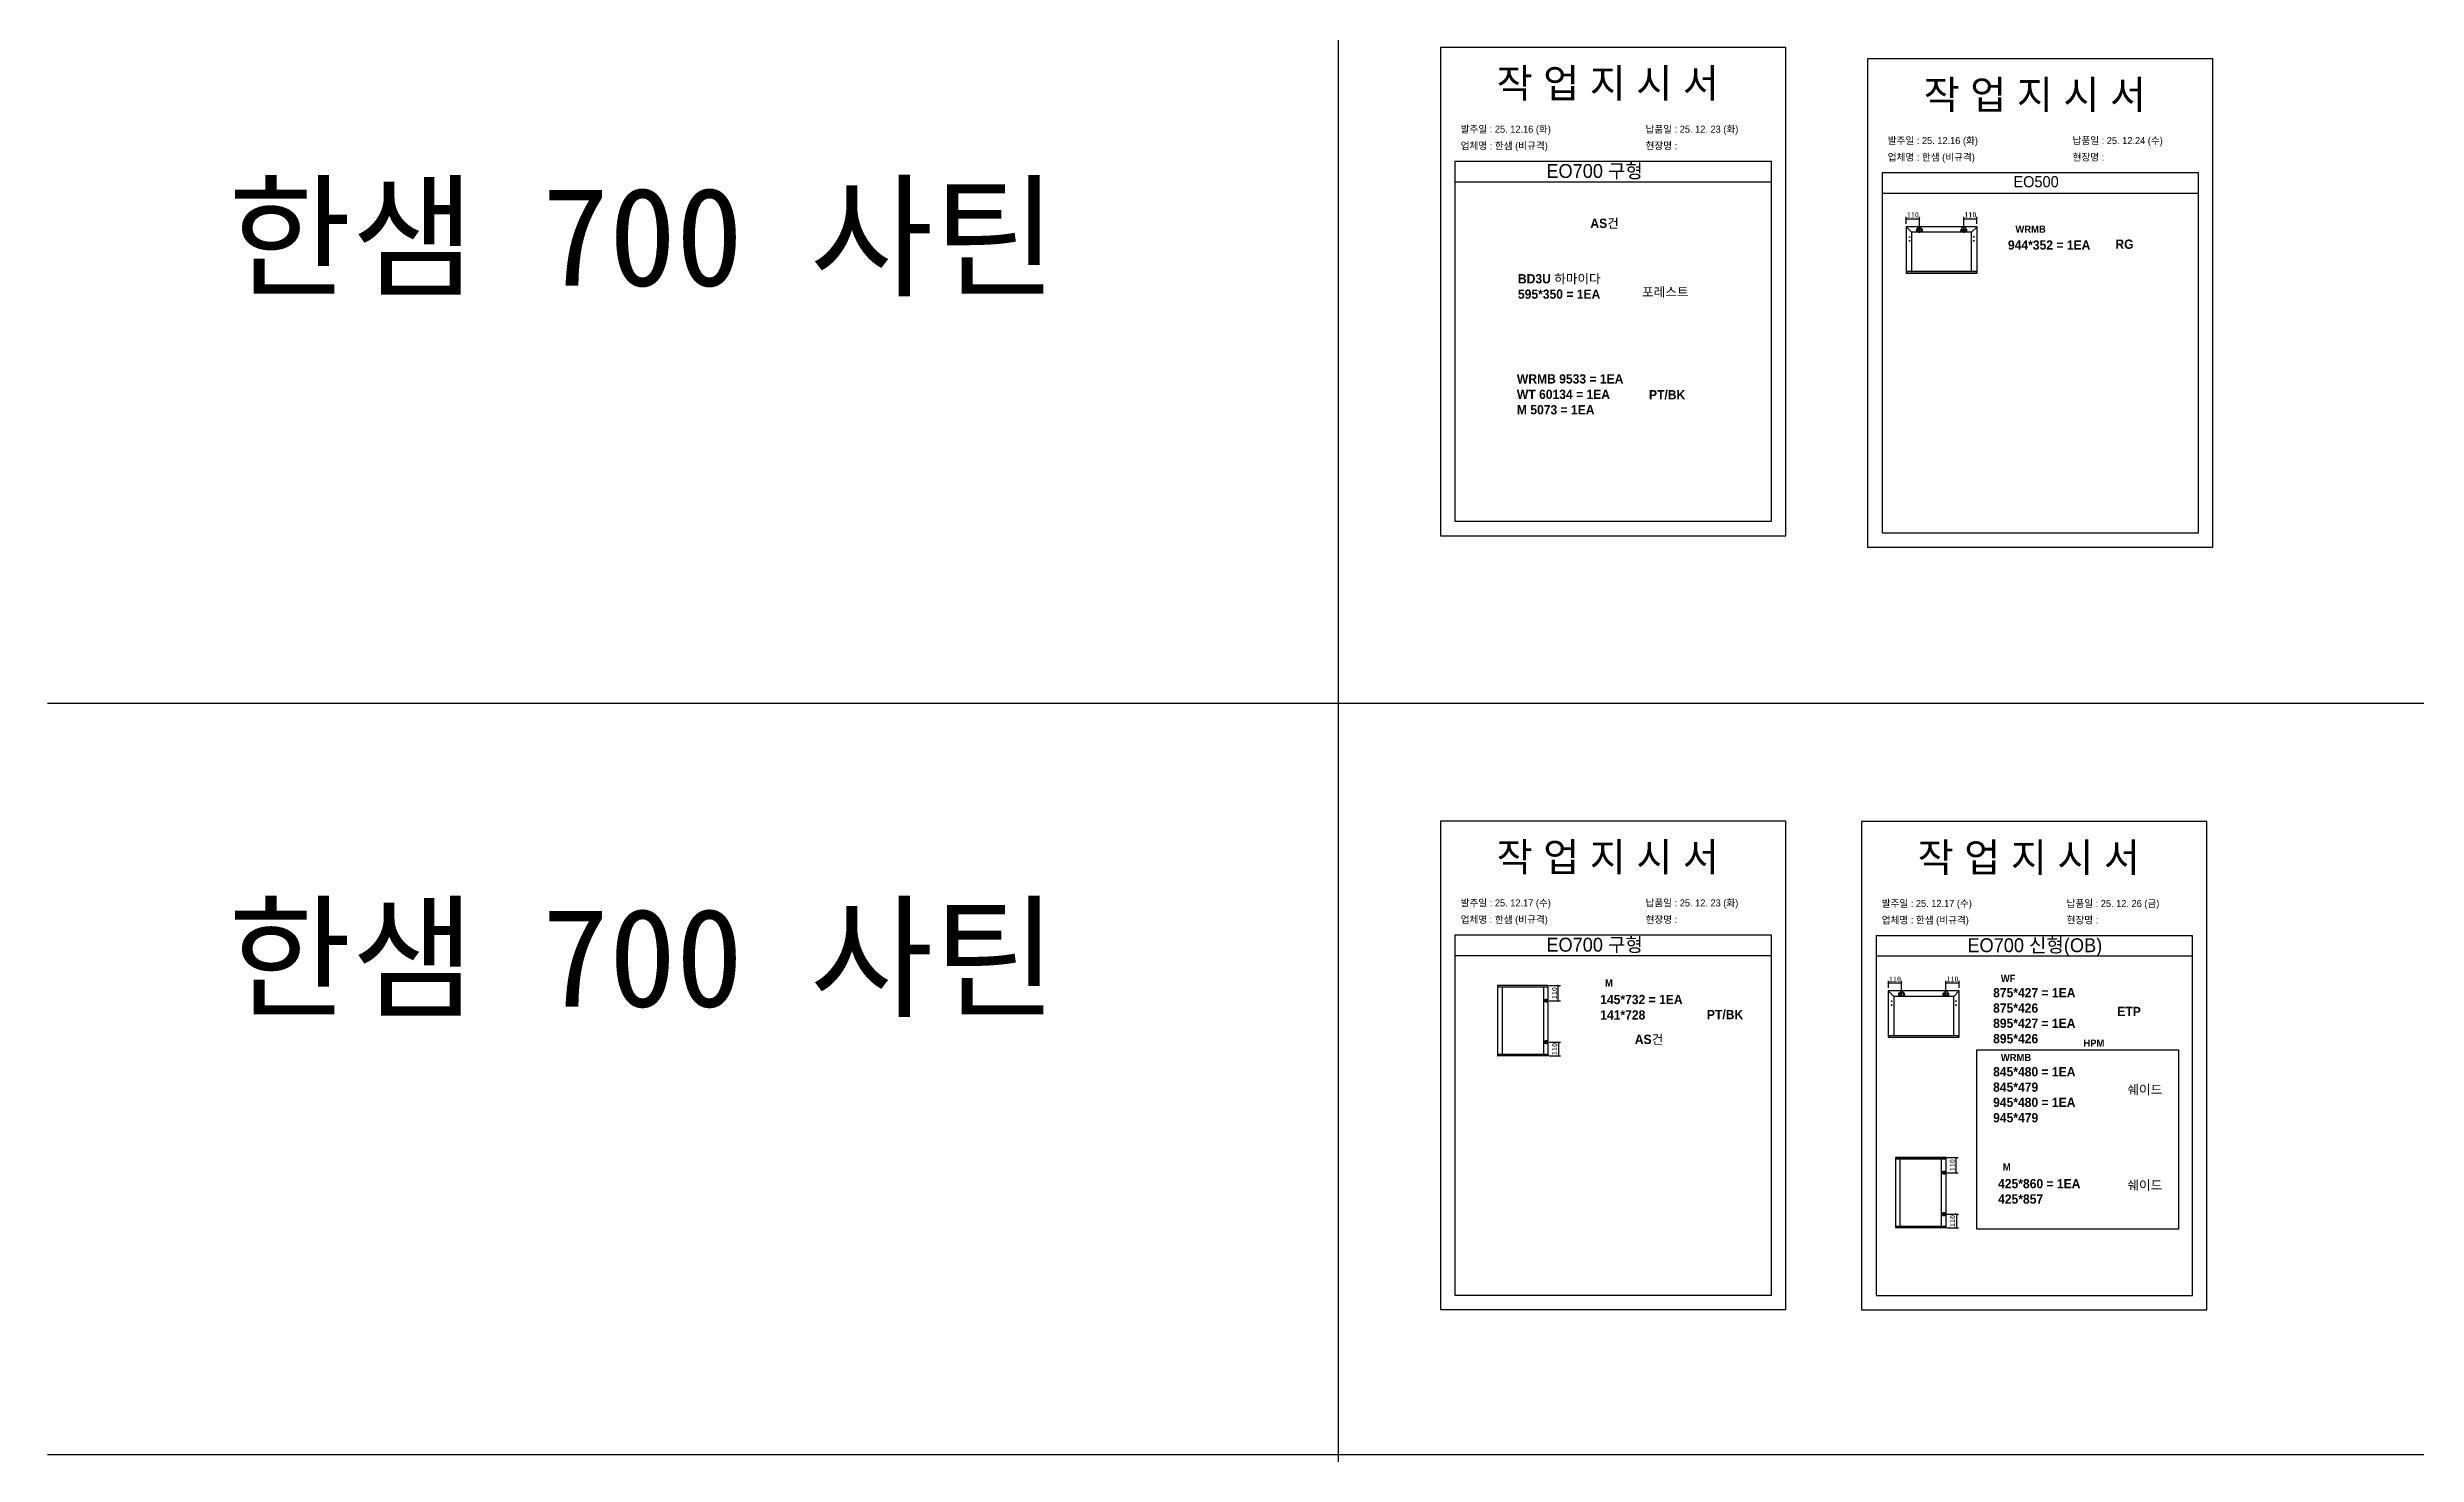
# Model space of a CAD drawing. Header units: millimetres. Extents: x -44117 to 256353, y -2095463 to 65325.
# Drawn here: x 104016 to 115549, y -568392 to -561544 of the extents above; entities that cross this region are included whole.
import ezdxf

# ---------------------------------------------------------------- set-up
doc = ezdxf.new("R2010")
doc.units = ezdxf.units.MM
doc.header["$LTSCALE"] = 10
doc.layers.add('Layer1', color=7, linetype='Continuous', lineweight=70)
doc.styles.add('MtX_Gulim', font='')
doc.styles.get('MtX_Gulim').set_extended_font_data('Gulim', bold=True)
doc.dimstyles.new('ISO-25', dxfattribs={"dimtxt": 2.5, "dimasz": 2.5, "dimexe": 1, "dimexo": 1, "dimtad": 1, "dimtxsty": 'Standard', "dimblk": 'ARCHTICK', "dimcen": 2.5, "dimadec": 0, "dimazin": 0, "dimtfac": 1, "dimtmove": 0, "dimatfit": 3, "dimfxl": 0, "dimarcsym": 0})

# ---------------------------------------------------------------- blocks, each defined once
blk = doc.blocks.new('_ArchTick')
at = {"color": 0, "linetype": 'ByBlock', "const_width": 0.15}
blk.add_lwpolyline([(-0.5, -0.5), (0.5, 0.5)], dxfattribs=at)
blk = doc.blocks.new('*D4250')
at = {"color": 0, "lineweight": -2}
for p, q in [((113065, -562402), (113065, -562368)), ((113065, -562378), (113129, -562378)), ((113129, -562415), (113129, -562368))]:
    blk.add_line(p, q, dxfattribs=at)
at = {"layer": 'Defpoints', "color": 0}
for p in [(113129, -562378), (113065, -562417), (113129, -562430)]:
    blk.add_point(p, dxfattribs=at)
at = {"color": 0, "lineweight": -2, "xscale": 10, "yscale": 10, "zscale": 10, "rotation": 180}
blk.add_blockref('_ArchTick', (113065, -562378), dxfattribs=at)
at = {"color": 0, "lineweight": -2, "xscale": 10, "yscale": 10, "zscale": 10}
blk.add_blockref('_ArchTick', (113129, -562378), dxfattribs=at)
at = {"color": 0, "insert": (113097, -562359), "char_height": 25, "attachment_point": 5}
blk.add_mtext('110', dxfattribs=at)
blk = doc.blocks.new('*D4251')
at = {"color": 0, "lineweight": -2}
for p, q in [((113345, -562415), (113345, -562368)), ((113345, -562378), (113409, -562378)), ((113409, -562402), (113409, -562368))]:
    blk.add_line(p, q, dxfattribs=at)
at = {"layer": 'Defpoints', "color": 0}
for p in [(113409, -562378), (113345, -562430), (113409, -562417)]:
    blk.add_point(p, dxfattribs=at)
at = {"color": 0, "lineweight": -2, "xscale": 10, "yscale": 10, "zscale": 10, "rotation": 180}
blk.add_blockref('_ArchTick', (113345, -562378), dxfattribs=at)
at = {"color": 0, "lineweight": -2, "xscale": 10, "yscale": 10, "zscale": 10}
blk.add_blockref('_ArchTick', (113409, -562378), dxfattribs=at)
at = {"color": 0, "insert": (113377, -562359), "char_height": 25, "attachment_point": 5}
blk.add_mtext('110', dxfattribs=at)
blk = doc.blocks.new('*D4254')
at = {"color": 0, "lineweight": -2}
for p, q in [((111327, -566109), (111381, -566109)), ((111327, -566183), (111381, -566183)), ((111371, -566183), (111371, -566109))]:
    blk.add_line(p, q, dxfattribs=at)
at = {"layer": 'Defpoints', "color": 0}
for p in [(111312, -566109), (111312, -566183), (111371, -566109)]:
    blk.add_point(p, dxfattribs=at)
at = {"color": 0, "lineweight": -2, "xscale": 10, "yscale": 10, "zscale": 10}
for p, rotation in [((111371, -566109), 90), ((111371, -566183), 270)]:
    blk.add_blockref('_ArchTick', p, dxfattribs=dict(at, rotation=rotation))
at = {"color": 0, "insert": (111352, -566146), "char_height": 25, "attachment_point": 5, "rotation": 90}
blk.add_mtext('110', dxfattribs=at)
blk = doc.blocks.new('*D4255')
at = {"color": 0, "lineweight": -2}
for p, q in [((111327, -566385), (111382, -566385)), ((111372, -566385), (111372, -566451)), ((111327, -566451), (111382, -566451))]:
    blk.add_line(p, q, dxfattribs=at)
at = {"layer": 'Defpoints', "color": 0}
for p in [(111312, -566385), (111312, -566451), (111372, -566451)]:
    blk.add_point(p, dxfattribs=at)
at = {"color": 0, "lineweight": -2, "xscale": 10, "yscale": 10, "zscale": 10}
for p, rotation in [((111372, -566385), 90), ((111372, -566451), 270)]:
    blk.add_blockref('_ArchTick', p, dxfattribs=dict(at, rotation=rotation))
at = {"color": 0, "insert": (111353, -566418), "char_height": 25, "attachment_point": 5, "rotation": 90}
blk.add_mtext('110', dxfattribs=at)
blk = doc.blocks.new('*D4256')
at = {"color": 0, "lineweight": -2}
for p, q in [((112978, -566121), (112978, -566086)), ((112978, -566096), (113042, -566096)), ((113042, -566134), (113042, -566086))]:
    blk.add_line(p, q, dxfattribs=at)
at = {"layer": 'Defpoints', "color": 0}
for p in [(112978, -566136), (113042, -566096), (113042, -566149)]:
    blk.add_point(p, dxfattribs=at)
at = {"color": 0, "lineweight": -2, "xscale": 10, "yscale": 10, "zscale": 10, "rotation": 180}
blk.add_blockref('_ArchTick', (112978, -566096), dxfattribs=at)
at = {"color": 0, "lineweight": -2, "xscale": 10, "yscale": 10, "zscale": 10}
blk.add_blockref('_ArchTick', (113042, -566096), dxfattribs=at)
at = {"color": 0, "insert": (113010, -566078), "char_height": 25, "attachment_point": 5}
blk.add_mtext('110', dxfattribs=at)
blk = doc.blocks.new('*D4257')
at = {"color": 0, "lineweight": -2}
for p, q in [((113258, -566134), (113258, -566086)), ((113258, -566096), (113322, -566096)), ((113322, -566121), (113322, -566086))]:
    blk.add_line(p, q, dxfattribs=at)
at = {"layer": 'Defpoints', "color": 0}
for p in [(113258, -566149), (113322, -566096), (113322, -566136)]:
    blk.add_point(p, dxfattribs=at)
at = {"color": 0, "lineweight": -2, "xscale": 10, "yscale": 10, "zscale": 10, "rotation": 180}
blk.add_blockref('_ArchTick', (113258, -566096), dxfattribs=at)
at = {"color": 0, "lineweight": -2, "xscale": 10, "yscale": 10, "zscale": 10}
blk.add_blockref('_ArchTick', (113322, -566096), dxfattribs=at)
at = {"color": 0, "insert": (113290, -566078), "char_height": 25, "attachment_point": 5}
blk.add_mtext('110', dxfattribs=at)
blk = doc.blocks.new('*D4258')
at = {"color": 0, "lineweight": -2}
for p, q in [((113263, -566946), (113318, -566946)), ((113308, -567020), (113308, -566946)), ((113263, -567020), (113318, -567020))]:
    blk.add_line(p, q, dxfattribs=at)
at = {"layer": 'Defpoints', "color": 0}
for p in [(113248, -566946), (113308, -566946), (113248, -567020)]:
    blk.add_point(p, dxfattribs=at)
at = {"color": 0, "lineweight": -2, "xscale": 10, "yscale": 10, "zscale": 10}
for p, rotation in [((113308, -566946), 90), ((113308, -567020), 270)]:
    blk.add_blockref('_ArchTick', p, dxfattribs=dict(at, rotation=rotation))
at = {"color": 0, "insert": (113289, -566983), "char_height": 25, "attachment_point": 5, "rotation": 90}
blk.add_mtext('110', dxfattribs=at)
blk = doc.blocks.new('*D4259')
at = {"color": 0, "lineweight": -2}
for p, q in [((113263, -567222), (113319, -567222)), ((113309, -567222), (113309, -567289)), ((113263, -567289), (113319, -567289))]:
    blk.add_line(p, q, dxfattribs=at)
at = {"layer": 'Defpoints', "color": 0}
for p in [(113248, -567222), (113248, -567289), (113309, -567289)]:
    blk.add_point(p, dxfattribs=at)
at = {"color": 0, "lineweight": -2, "xscale": 10, "yscale": 10, "zscale": 10}
for p, rotation in [((113309, -567222), 90), ((113309, -567289), 270)]:
    blk.add_blockref('_ArchTick', p, dxfattribs=dict(at, rotation=rotation))
at = {"color": 0, "insert": (113290, -567255), "char_height": 25, "attachment_point": 5, "rotation": 90}
blk.add_mtext('110', dxfattribs=at)

msp = doc.modelspace()

# ---------------------------------------------------------------- linework, layer by layer
for p, q in [((112408.09671, -562099.14634), (110868.09671, -562099.14634)), ((112408.09671, -562199.14634), (110868.09671, -562199.14634)), ((114486.99442, -562154.5833), (112946.99442, -562154.5833)), ((114486.99442, -562254.5833), (112946.99442, -562254.5833)), ((113064.25163, -562417.16375), (113064.25163, -562641.50408)), ((113090.59238, -562443.5045), (113064.33831, -562416.95448)), ((113409.13746, -562416.86779), (113064.54759, -562416.86779)), ((113077.56999, -562466.58966), (113083.48926, -562466.58966)), ((113077.56999, -562485.53132), (113083.48926, -562485.53132)), ((113080.52962, -562463.63002), (113080.52962, -562469.54929)), ((113080.52962, -562482.57168), (113080.52962, -562488.49095)), ((113090.59238, -562443.5045), (113090.59238, -562633.51307)), ((113383.09267, -562443.5045), (113090.59238, -562443.5045)), ((113145.21106, -562429.89018), (113112.92422, -562429.89018)), ((113118.11699, -562435.80945), (113113.38157, -562435.80945)), ((113115.74928, -562433.44175), (113115.74928, -562438.17716)), ((113129.06764, -562446.0336), (113129.06764, -562413.74677)), ((113144.7537, -562435.80945), (113140.01829, -562435.80945)), ((113142.38599, -562433.44175), (113142.38599, -562438.17716)), ((113328.474, -562429.89018), (113360.76084, -562429.89018)), ((113333.66678, -562435.80945), (113328.93136, -562435.80945)), ((113331.29907, -562433.44175), (113331.29907, -562438.17716)), ((113344.61743, -562446.0336), (113344.61743, -562413.74677)), ((113360.30349, -562435.80945), (113355.56808, -562435.80945)), ((113357.93578, -562433.44175), (113357.93578, -562438.17716)), ((113383.09267, -562443.5045), (113409.34674, -562416.95448)), ((113383.09267, -562632.92114), (113383.09267, -562443.5045)), ((113396.11507, -562466.58966), (113390.1958, -562466.58966)), ((113396.11507, -562485.53132), (113390.1958, -562485.53132)), ((113393.15544, -562463.63002), (113393.15544, -562469.54929)), ((113393.15544, -562482.57168), (113393.15544, -562488.49095)), ((113409.43343, -562641.50408), (113409.43343, -562417.16375)), ((113064.25163, -562632.92114), (113409.43343, -562632.92114)), ((113064.25163, -562640.97135), (113409.13746, -562640.97135)), ((113064.54759, -562641.80004), (113409.13746, -562641.80004)), ((113065.73144, -562632.92114), (113065.73144, -562641.80004)), ((113407.95361, -562641.80004), (113407.95361, -562632.92114)), ((112408.09671, -565864.26029), (110868.09671, -565864.26029)), ((114457.75629, -565866.72346), (112917.75629, -565866.72346)), ((112408.09671, -565964.26029), (110868.09671, -565964.26029)), ((114457.75629, -565966.72346), (112917.75629, -565966.72346)), ((111075.64568, -566109.31435), (111075.64568, -566451.20124)), ((111322.14632, -566109.75708), (111075.64568, -566109.75708)), ((111322.14632, -566116.44724), (111075.64568, -566116.44724)), ((111321.90036, -566109.06839), (111075.89164, -566109.06839)), ((111097.53628, -566115.95532), (111097.53628, -566444.06835)), ((111300.00976, -566444.06835), (111300.00976, -566116.44724)), ((111320.91651, -566116.44724), (111320.91651, -566109.06839)), ((111322.14632, -566451.20124), (111322.14632, -566109.31435)), ((112977.51689, -566135.84534), (112977.51689, -566360.18567)), ((113003.85765, -566162.18609), (112977.60358, -566135.63606)), ((113322.40273, -566135.54938), (112977.81286, -566135.54938)), ((112990.83526, -566185.27124), (112996.75453, -566185.27124)), ((112993.79489, -566182.31161), (112993.79489, -566188.23088)), ((113003.85765, -566162.18609), (113003.85765, -566352.19465)), ((113296.35794, -566162.18609), (113003.85765, -566162.18609)), ((113058.47633, -566148.57177), (113026.18949, -566148.57177)), ((113031.38226, -566154.49104), (113026.64684, -566154.49104)), ((113029.01455, -566152.12333), (113029.01455, -566156.85875)), ((113042.3329, -566164.71519), (113042.3329, -566132.42835)), ((113058.01897, -566154.49104), (113053.28355, -566154.49104)), ((113055.65126, -566152.12333), (113055.65126, -566156.85875)), ((113241.73927, -566148.57177), (113274.0261, -566148.57177)), ((113246.93205, -566154.49104), (113242.19663, -566154.49104)), ((113244.56434, -566152.12333), (113244.56434, -566156.85875)), ((113257.88269, -566164.71519), (113257.88269, -566132.42835)), ((113273.56876, -566154.49104), (113268.83334, -566154.49104)), ((113271.20105, -566152.12333), (113271.20105, -566156.85875)), ((113296.35794, -566162.18609), (113322.61201, -566135.63606)), ((113296.35794, -566351.60272), (113296.35794, -566162.18609)), ((113309.38034, -566185.27124), (113303.46107, -566185.27124)), ((113306.42071, -566182.31161), (113306.42071, -566188.23088)), ((113322.69869, -566360.18567), (113322.69869, -566135.84534)), ((112990.83526, -566204.21291), (112996.75453, -566204.21291)), ((112993.79489, -566201.25327), (112993.79489, -566207.17254)), ((113309.38034, -566204.21291), (113303.46107, -566204.21291)), ((113306.42071, -566201.25327), (113306.42071, -566207.17254)), ((112977.51689, -566351.60272), (113322.69869, -566351.60272)), ((112977.51689, -566359.65293), (113322.40273, -566359.65293)), ((112977.81286, -566360.48163), (113322.40273, -566360.48163)), ((112978.99671, -566351.60272), (112978.99671, -566360.48163)), ((113321.21888, -566360.48163), (113321.21888, -566351.60272)), ((111322.14632, -566444.06835), (111075.64568, -566444.06835)), ((111322.14632, -566450.75851), (111075.64568, -566450.75851)), ((111321.90036, -566451.44721), (111075.89164, -566451.44721)), ((111076.87549, -566451.44721), (111076.87549, -566444.06835)), ((111320.91651, -566444.06835), (111320.91651, -566451.44721)), ((113012.39913, -566946.54872), (113012.39913, -567288.4356)), ((113258.89977, -566946.99145), (113012.39913, -566946.99145)), ((113258.89977, -566953.68161), (113012.39913, -566953.68161)), ((113258.6538, -566946.30276), (113012.64509, -566946.30276)), ((113034.28972, -566953.18969), (113034.28972, -567281.30272)), ((113236.76321, -567281.30272), (113236.76321, -566953.68161)), ((113257.66996, -566953.68161), (113257.66996, -566946.30276)), ((113258.89977, -567288.4356), (113258.89977, -566946.54872)), ((113258.89977, -567281.30272), (113012.39913, -567281.30272)), ((113258.89977, -567287.99288), (113012.39913, -567287.99288)), ((113258.6538, -567288.68157), (113012.64509, -567288.68157)), ((113013.62893, -567288.68157), (113013.62893, -567281.30272)), ((113257.66996, -567281.30272), (113257.66996, -567288.68157))]:
    msp.add_line(p, q)
at = {"color": 1}
for p, q in [((104015.69829, -564734.70652), (196284.84516, -564734.70652)), ((104015.69829, -564734.70652), (196284.84516, -564734.70652)), ((104015.69829, -568391.68236), (196284.84516, -568391.68236)), ((104015.69829, -568391.68236), (196284.84516, -568391.68236))]:
    msp.add_line(p, q, dxfattribs=at)
for p in [(110300.49669, 21924.9366), (110300.49669, 14161.07811), (110300.49669, 18584.38997), (110300.49669, 10820.53148), (110300.49669, 18627.87121), (110300.49669, 10864.01272), (110300.49669, 15287.32457), (110300.49669, 7523.46608), (110300.49669, 3746.75115), (110300.49669, 21924.9366), (110300.49669, 14161.07811), (110300.49669, 18584.38997), (110300.49669, 10820.53148), (110300.49669, 18627.87121), (110300.49669, 10864.01272), (110300.49669, 15287.32457), (110300.49669, 7523.46608), (110300.49669, 3746.75115), (110300.49669, 21924.9366), (110300.49669, 14161.07811), (110300.49669, 18584.38997), (110300.49669, 10820.53148), (110300.49669, 18627.87121), (110300.49669, 10864.01272), (110300.49669, 15287.32457), (110300.49669, 7523.46608), (110300.49669, 3746.75115), (110300.49669, 21924.9366), (110300.49669, 14161.07811), (110300.49669, 18584.38997), (110300.49669, 10820.53148), (110300.49669, 18627.87121), (110300.49669, 10864.01272), (110300.49669, 15287.32457), (110300.49669, 7523.46608), (110300.49669, 3746.75115), (110300.49669, 21924.9366), (110300.49669, 14161.07811), (110300.49669, 18584.38997), (110300.49669, 10820.53148), (110300.49669, 18627.87121), (110300.49669, 10864.01272), (110300.49669, 15287.32457), (110300.49669, 7523.46608), (110300.49669, 3746.75115), (110300.49669, 21924.9366), (110300.49669, 14161.07811), (110300.49669, 18584.38997), (110300.49669, 10820.53148), (110300.49669, 18627.87121), (110300.49669, 10864.01272), (110300.49669, 15287.32457), (110300.49669, 7523.46608), (110300.49669, 3746.75115), (110300.49669, 21924.9366), (110300.49669, 14161.07811), (110300.49669, 18584.38997), (110300.49669, 10820.53148), (110300.49669, 18627.87121), (110300.49669, 10864.01272), (110300.49669, 15287.32457), (110300.49669, 7523.46608), (110300.49669, 3746.75115), (110300.49669, 21924.9366), (110300.49669, 14161.07811), (110300.49669, 18584.38997), (110300.49669, 10820.53148), (110300.49669, 18627.87121), (110300.49669, 10864.01272), (110300.49669, 15287.32457), (110300.49669, 7523.46608), (110300.49669, 3746.75115), (110300.49669, 21924.9366), (110300.49669, 14161.07811), (110300.49669, 18584.38997), (110300.49669, 10820.53148), (110300.49669, 18627.87121), (110300.49669, 10864.01272), (110300.49669, 15287.32457), (110300.49669, 7523.46608), (110300.49669, 3746.75115), (110300.49669, 21924.9366), (110300.49669, 14161.07811), (110300.49669, 18584.38997), (110300.49669, 10820.53148), (110300.49669, 18627.87121), (110300.49669, 10864.01272), (110300.49669, 15287.32457), (110300.49669, 7523.46608), (110300.49669, 3746.75115), (110300.49669, 12702.87182), (110300.49669, 4939.01333), (110300.49669, 9362.32519), (110300.49669, 1598.4667), (110300.49669, 9405.80642), (110300.49669, 1641.94794), (110300.49669, 6065.25979), (110300.49669, -1698.5987), (110300.49669, -5475.31363), (110300.49669, 12702.87182), (110300.49669, 4939.01333), (110300.49669, 9362.32519), (110300.49669, 1598.4667), (110300.49669, 9405.80642), (110300.49669, 1641.94794), (110300.49669, 6065.25979), (110300.49669, -1698.5987), (110300.49669, -5475.31363), (110300.49669, 12702.87182), (110300.49669, 4939.01333), (110300.49669, 9362.32519), (110300.49669, 1598.4667), (110300.49669, 9405.80642), (110300.49669, 1641.94794), (110300.49669, 6065.25979), (110300.49669, -1698.5987), (110300.49669, -5475.31363), (110300.49669, 12702.87182), (110300.49669, 4939.01333), (110300.49669, 9362.32519), (110300.49669, 1598.4667), (110300.49669, 9405.80642), (110300.49669, 1641.94794), (110300.49669, 6065.25979), (110300.49669, -1698.5987), (110300.49669, -5475.31363), (110300.49669, 12702.87182), (110300.49669, 4939.01333), (110300.49669, 9362.32519), (110300.49669, 1598.4667), (110300.49669, 9405.80642), (110300.49669, 1641.94794), (110300.49669, 6065.25979), (110300.49669, -1698.5987), (110300.49669, -5475.31363)]:
    msp.add_xline(p, (0, 1), dxfattribs=at)
for points in [[(110798.09671, -563919.97661), (112478.09671, -563919.97661), (112478.09671, -561543.97661), (110798.09671, -561543.97661)], [(112876.99442, -563975.41358), (114556.99442, -563975.41358), (114556.99442, -561599.41358), (112876.99442, -561599.41358)], [(110798.09671, -567685.09057), (112478.09671, -567685.09057), (112478.09671, -565309.09057), (110798.09671, -565309.09057)], [(112847.75629, -567687.55373), (114527.75629, -567687.55373), (114527.75629, -565311.55373), (112847.75629, -565311.55373)], [(113408.6805, -566421.32501), (114390.20779, -566421.32501), (114390.20779, -567295.28012), (113408.6805, -567295.28012)]]:
    msp.add_lwpolyline(points, close=True)
for points in [[(110868.09671, -562099.14634), (110868.09671, -563849.97661), (112408.09671, -563849.97661), (112408.09671, -562099.14634)], [(112946.99442, -562154.5833), (112946.99442, -563905.41358), (114486.99442, -563905.41358), (114486.99442, -562154.5833)], [(110868.09671, -565864.26029), (110868.09671, -567615.09057), (112408.09671, -567615.09057), (112408.09671, -565864.26029)], [(112917.75629, -565866.72346), (112917.75629, -567617.55373), (114457.75629, -567617.55373), (114457.75629, -565866.72346)]]:
    msp.add_lwpolyline(points)
for centre, radius in [((113080.52962, -562466.58966), 0.88789), ((113080.52962, -562485.53132), 0.88789), ((113115.74928, -562435.80945), 0.94708), ((113129.06764, -562429.89018), 10.35872), ((113142.38599, -562435.80945), 0.94708), ((113331.29907, -562435.80945), 0.94708), ((113344.61743, -562429.89018), 10.35872), ((113357.93578, -562435.80945), 0.94708), ((113393.15544, -562466.58966), 0.88789), ((113393.15544, -562485.53132), 0.88789), ((112993.79489, -566185.27124), 0.88789), ((113029.01455, -566154.49104), 0.94708), ((113042.3329, -566148.57177), 10.35872), ((113055.65126, -566154.49104), 0.94708), ((113244.56434, -566154.49104), 0.94708), ((113257.88269, -566148.57177), 10.35872), ((113271.20105, -566154.49104), 0.94708), ((113306.42071, -566185.27124), 0.88789), ((112993.79489, -566204.2129), 0.88789), ((113306.42071, -566204.2129), 0.88789)]:
    msp.add_circle(centre, radius)
for centre, radius, start, end in [((113064.54759, -562417.16375), 0.29596, 90, 180), ((113409.13746, -562417.16375), 0.29596, 0, 90), ((113064.54759, -562641.50408), 0.29596, 180, 270), ((113409.13746, -562641.50408), 0.29596, 270, 0), ((111321.90036, -566109.31435), 0.24596, 0, 90), ((112977.81286, -566135.84534), 0.29596, 90, 180), ((113322.40273, -566135.84534), 0.29596, 0, 90), ((112977.81286, -566360.18567), 0.29596, 180, 270), ((113322.40273, -566360.18567), 0.29596, 270, 0), ((111075.89164, -566451.20124), 0.24596, 180, 270), ((111321.90036, -566451.20124), 0.24596, 270, 0), ((113258.6538, -566946.54872), 0.24596, 0, 90), ((113012.64509, -567288.43561), 0.24596, 180, 270), ((113258.6538, -567288.43561), 0.24596, 270, 0)]:
    msp.add_arc(centre, radius, start, end)
at = {"layer": 'Layer1'}
for p, q in [((111311.50833, -566173.61967), (111311.50833, -566191.75007)), ((111311.50833, -566393.62803), (111311.50833, -566375.49763)), ((113248.26178, -567010.85404), (113248.26178, -567028.98444)), ((113248.26178, -567230.8624), (113248.26178, -567212.732))]:
    msp.add_line(p, q, dxfattribs=at)
for points in [[(111320.57353, -566182.68487), (111302.44313, -566182.68487)], [(111320.57353, -566384.56283), (111302.44313, -566384.56283)], [(113257.32698, -567019.91924), (113239.19658, -567019.91924)], [(113257.32698, -567221.7972), (113239.19658, -567221.7972)]]:
    msp.add_lwpolyline(points, close=True, dxfattribs=at)
for centre in [(111311.50833, -566182.68487), (111311.50833, -566384.56283), (113248.26178, -567019.91924), (113248.26178, -567221.7972)]:
    msp.add_circle(centre, 6.04347, dxfattribs=at)

# ---------------------------------------------------------------- texts
at = {"linetype": 'Continuous', "style": 'MtX_Gulim'}
for s, height, p in [('WRMB', 35.049344, (113596.20892, -562446.01324)), ('WF', 35.049344, (113525.24982, -566092.04635)), ('M', 35.04934, (111598.35626, -566113.86528)), ('HPM', 35.049344, (113927.29952, -566406.93217)), ('WRMB', 35.049344, (113525.24982, -566476.83447)), ('M', 35.04934, (113535.1097, -567009.9378))]:
    msp.add_text(s, height=height, dxfattribs=at).set_placement(p)
at = {"attachment_point": 1}
for s, width, gutter_width, heights, insert, char_height in [('{\\fGulim|b0|i0|c129|p50;작 업 지 시 서}', 3307.3198183, 12.5, [-155.84554], (111070.90332, -561648.13913), 140), ('{\\fGulim|b0|i0|c129|p50;작 업 지 시 서}', 3307.3198183, 12.5, [-155.84554], (113149.80103, -561703.57609), 140), ('{\\fGulim|b0|i0|c129|p50;업체명 : 한샘 (비규격)}', 3307.3198183, 12.5, [36.11279], (110895.69396, -562005.51573), 34.3), ('\\pt11;{\\fGulim|b0|i0|c129|p50;발주일 : 25. 12.16 (화)}', 3307.3198183, 12.5, [34.50412], (110895.69396, -561924.85955), 34.3), ('{\\fGulim|b0|i0|c129|p50;현장명 : }', 3307.3198183, 12.5, [-38.2735], (111795.67194, -562005.51573), 34.3), ('{\\fGulim|b0|i0|c129|p50;납품일 : 25. 12. 23 (화)}', 3307.3198183, 12.5, [35.09023], (111795.67194, -561924.85955), 34.3), ('\\pt11;{\\fGulim|b0|i0|c129|p50;발주일 : 25. 12.16 (화)}', 3307.3198183, 12.5, [34.50412], (112974.59167, -561980.29651), 34.3), ('{\\fGulim|b0|i0|c129|p50;납품일 : 25. 12.24 (수)}', 3307.3198183, 12.5, [35.09023], (113874.56965, -561980.29651), 34.3), ('{\\fGulim|b0|i0|c129|p50;EO700 구형}', 1597.0710432, 6.03612, [-75.43626], (111312.97422, -562111.57457), 67.6045736), ('{\\fGulim|b0|i0|c129|p50;업체명 : 한샘 (비규격)}', 3307.3198183, 12.5, [36.11279], (112974.59167, -562060.95269), 34.3), ('{\\fGulim|b0|i0|c129|p50;현장명 : }', 3307.3198183, 12.5, [-38.2735], (113874.56965, -562060.95269), 34.3), ('{\\f굴림|b0|i0|c129|p50;한샘} 700 {\\f굴림|b0|i0|c129|p50;사틴}', 5072.1082947, 2395.6482, [-533.35869], (104895.62473, -562224.89455), 479.1296392), ('{\\fGulim|b0|i0|c129|p50;EO500}', 5224.9748335, 19.74777, [57.05176], (113586.43646, -562170.2896), 54.1878762), ('{\\f굴림|b1|i0|c129|p50;AS건}', 13607.1496112, 175, [-48.57143], (111527.18789, -562377.45352), 45), ('{\\f굴림|b1|i0|c129|p50;944*352 = 1EA }', 13607.1496112, 175, [-46.36905], (113559.92325, -562483.14658), 45), ('{\\f굴림|b1|i0|c129|p50;RG}', 13607.1496112, 175, [-46.25], (114083.07078, -562479.0477), 45), ('{\\f굴림|b1|i0|c129|p50;BD3U 하마이다\\P595*350 = 1EA', 13607.1496112, 175, [-123.39286], (111174.46669, -562647.13459), 45), ('{\\f굴림|b1|i0|c129|p50;포레스트}', 13607.1496112, 175, [40.38718], (111778.9239, -562711.7285), 45), ('{\\f굴림|b1|i0|c129|p50;WRMB 9533 = 1EA\\PWT 60134 = 1EA\\PM 5073 = 1EA', 13607.1496112, 175, [-196.72619], (111169.38014, -563134.5884), 45), ('{\\f굴림|b1|i0|c129|p50;PT/BK}', 13607.1496112, 175, [61.83996], (111812.34984, -563211.62695), 45), ('{\\fGulim|b0|i0|c129|p50;작 업 지 시 서}', 3307.3198183, 12.5, [-155.84554], (111070.90332, -565413.25308), 140), ('{\\fGulim|b0|i0|c129|p50;작 업 지 시 서}', 3307.3198183, 12.5, [-155.84554], (113120.56289, -565415.71625), 140), ('{\\f굴림|b0|i0|c129|p50;한샘} 700 {\\f굴림|b0|i0|c129|p50;사틴}', 5072.1082947, 2395.6482, [-533.35869], (104895.62473, -565732.91388), 479.1296392), ('\\pt11;{\\fGulim|b0|i0|c129|p50;발주일 : 25. 12.17 (수)}', 3307.3198183, 12.5, [34.50412], (110895.69396, -565689.9735), 34.3), ('{\\fGulim|b0|i0|c129|p50;납품일 : 25. 12. 23 (화)}', 3307.3198183, 12.5, [35.09023], (111795.67194, -565689.9735), 34.3), ('\\pt11;{\\fGulim|b0|i0|c129|p50;발주일 : 25. 12.17 (수)}', 3307.3198183, 12.5, [34.50412], (112945.35354, -565692.43667), 34.3), ('{\\fGulim|b0|i0|c129|p50;납품일 : 25. 12. 26 (금)}', 3307.3198183, 12.5, [35.09023], (113845.33152, -565692.43667), 34.3), ('{\\fGulim|b0|i0|c129|p50;업체명 : 한샘 (비규격)}', 3307.3198183, 12.5, [36.11279], (110895.69396, -565770.62968), 34.3), ('{\\fGulim|b0|i0|c129|p50;현장명 : }', 3307.3198183, 12.5, [-38.2735], (111795.67194, -565770.62968), 34.3), ('{\\fGulim|b0|i0|c129|p50;업체명 : 한샘 (비규격)}', 3307.3198183, 12.5, [36.11279], (112945.35354, -565773.09284), 34.3), ('{\\fGulim|b0|i0|c129|p50;현장명 : }', 3307.3198183, 12.5, [-38.2735], (113845.33152, -565773.09284), 34.3), ('{\\fGulim|b0|i0|c129|p50;EO700 구형}', 1597.0710432, 6.03612, [-75.43626], (111312.97422, -565876.68853), 67.6045736), ('{\\fGulim|b0|i0|c129|p50;EO700 신형(OB)}', 1597.0710432, 6.03612, [-85.06834], (113362.63379, -565879.15169), 67.6045736), ('{\\f굴림|b1|i0|c129|p50;145*732 = 1EA\\P\\C1;141*728}', 13607.1496112, 175, [-121.36905], (111575.1291, -566154.60077), 45), ('{\\f굴림|b1|i0|c129|p50;875*427 = 1EA\\P\\C1;875*426}', 13607.1496112, 175, [-121.36905], (113487.68895, -566121.33973), 45), ('{\\f굴림|b1|i0|c129|p50;PT/BK}', 13607.1496112, 175, [61.83996], (112094.38394, -566227.89175), 45), ('{\\f굴림|b1|i0|c129|p50;895*427 = 1EA\\P\\C1;895*426}', 13607.1496112, 175, [-121.30952], (113487.68895, -566270.10664), 45), ('{\\f굴림|b1|i0|c129|p50;ETP}', 13607.1496112, 175, [40.38718], (114092.14617, -566212.67825), 45), ('{\\f굴림|b1|i0|c129|p50;AS건}', 13607.1496112, 175, [-48.57143], (111743.47887, -566348.74412), 45), ('{\\f굴림|b1|i0|c129|p50;845*480 = 1EA\\P\\C1;845*479}', 13607.1496112, 175, [-121.36905], (113487.68895, -566506.12784), 45), ('{\\f굴림|b1|i0|c129|p50;쉐이드}', 13607.1496112, 175, [40.38718], (114141.2786, -566592.98948), 45), ('{\\f굴림|b1|i0|c129|p50;945*480 = 1EA\\P\\C1;945*479}', 13607.1496112, 175, [-121.36905], (113487.68895, -566654.89475), 45), ('{\\f굴림|b1|i0|c129|p50;425*860 = 1EA\\P\\C1;425*857}', 13607.1496112, 175, [-121.36905], (113511.88255, -567050.67329), 45), ('{\\f굴림|b1|i0|c129|p50;쉐이드}', 13607.1496112, 175, [40.38718], (114141.2786, -567058.34574), 45)]:
    msp.add_mtext_dynamic_manual_height_columns(s, width=width, gutter_width=gutter_width, heights=heights, dxfattribs=dict(at, insert=insert, char_height=char_height))

# ---------------------------------------------------------------- dimensions: what is measured, and where the dimension line sits
for base, p1, p2, picture, middle in [((113129.06764, -562377.58335), (113064.54759, -562417.16375), (113129.06764, -562429.89018), '*D4250', (113096.80762, -562358.83335)), ((113409.13746, -562377.58335), (113344.61742, -562429.89018), (113409.13746, -562417.16375), '*D4251', (113376.87744, -562358.83335)), ((113042.33291, -566096.26494), (112977.81286, -566135.84534), (113042.33291, -566148.57177), '*D4256', (113010.07288, -566077.51494)), ((113322.40273, -566096.26494), (113257.88269, -566148.57177), (113322.40273, -566135.84534), '*D4257', (113290.14271, -566077.51494))]:
    dim = msp.add_linear_dim(base=base, p1=p1, p2=p2, text='110', dimstyle='ISO-25', override={"dimscale": 10, "dimasz": 1, "dimexo": 1.5, "dimtxsty": 'Standard'})
    dim.commit()
    dim.dimension.update_dxf_attribs({"geometry": picture, "text_midpoint": middle})
for base, p1, p2, picture, middle in [((111371.12211, -566109.06839), (111311.50833, -566182.68487), (111311.50833, -566109.06839), '*D4254', (111352.37211, -566145.87663)), ((111372.07558, -566451.44721), (111311.50833, -566384.56283), (111311.50833, -566451.44721), '*D4255', (111353.32558, -566418.00502)), ((113307.87556, -566946.30276), (113248.26178, -567019.91924), (113248.26178, -566946.30276), '*D4258', (113289.12556, -566983.111)), ((113308.82903, -567288.68157), (113248.26178, -567221.7972), (113248.26178, -567288.68157), '*D4259', (113290.07903, -567255.23939))]:
    dim = msp.add_linear_dim(base=base, p1=p1, p2=p2, angle=90, text='110', dimstyle='ISO-25', override={"dimscale": 10, "dimasz": 1, "dimexo": 1.5, "dimtxsty": 'Standard'})
    dim.commit()
    dim.dimension.update_dxf_attribs({"geometry": picture, "text_midpoint": middle})

doc.saveas('drawing.dxf')
